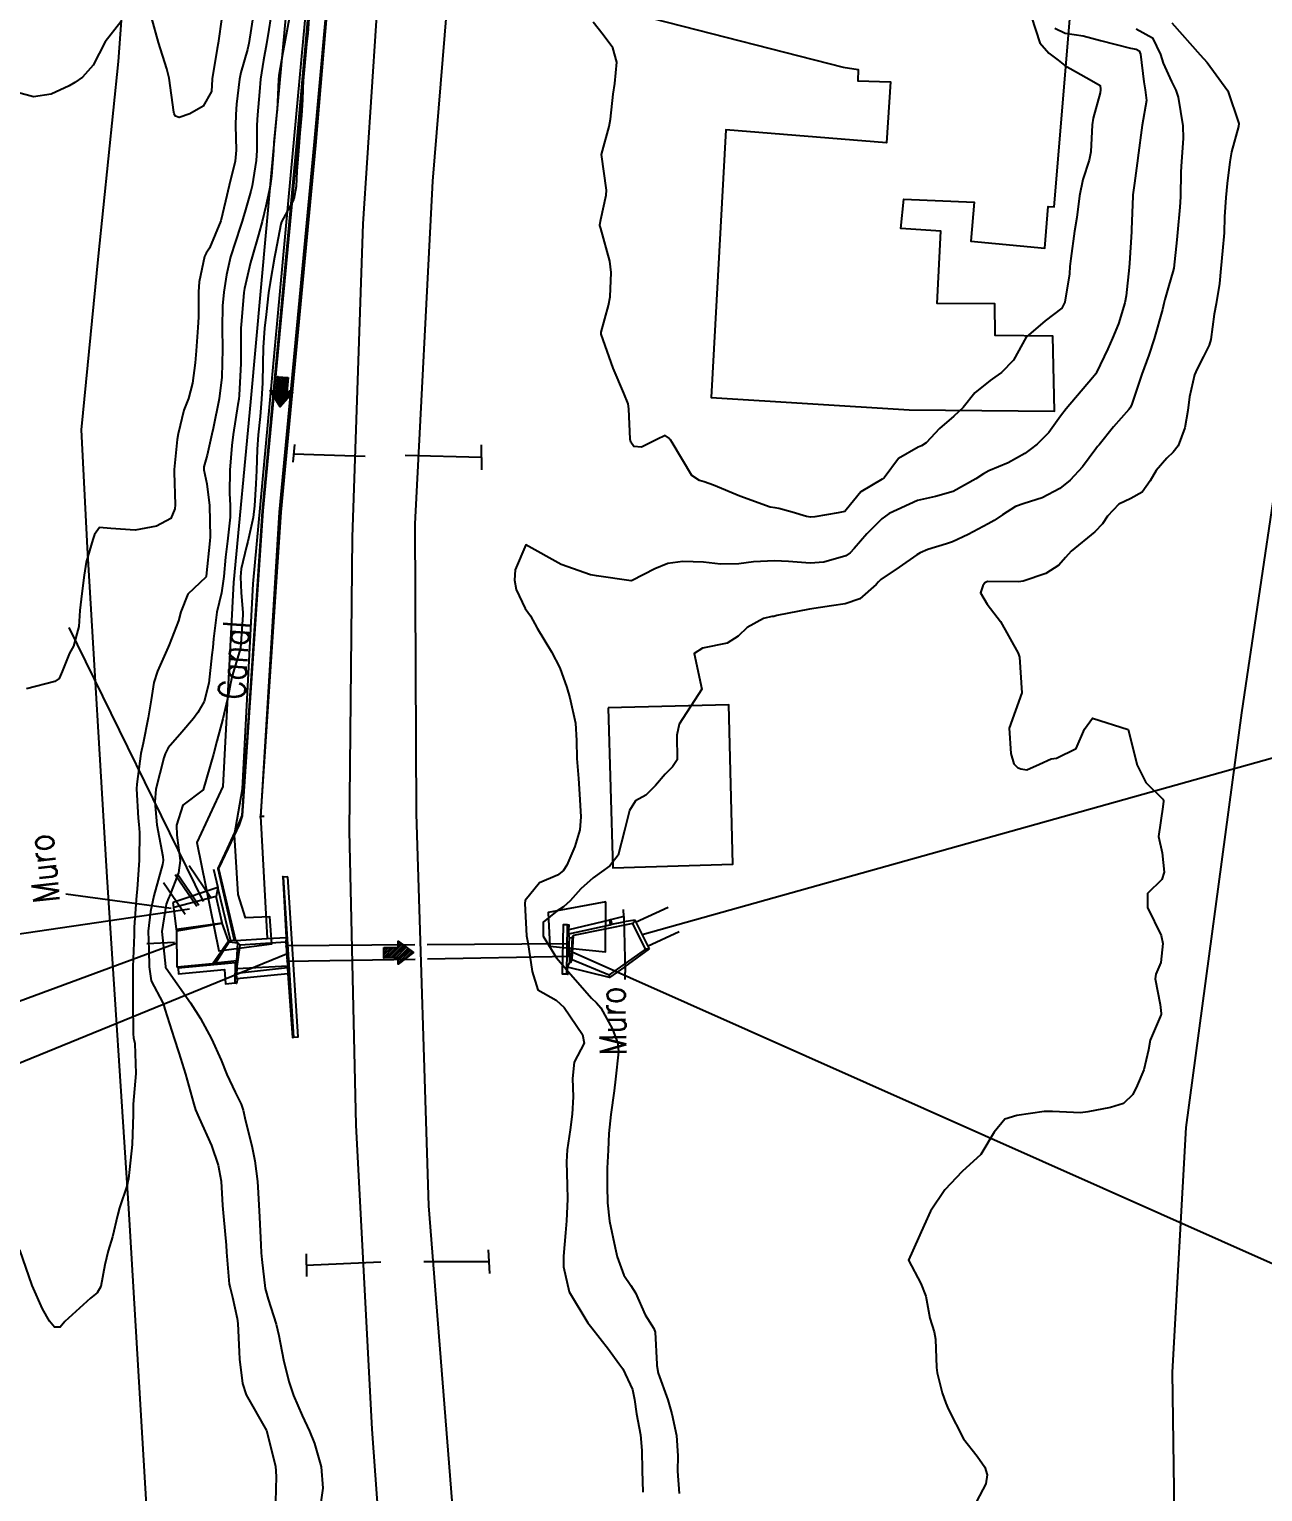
# Model space of a CAD drawing. Header units: metres. Extents: x 292545 to 299085, y 7450245 to 7463078.
# Drawn here: x 296967.2 to 297036.6, y 7452836.4 to 7452918.6 of the extents above; entities that cross this region are included whole.
import ezdxf

# ---------------------------------------------------------------- set-up
doc = ezdxf.new("R2010")
doc.units = ezdxf.units.M
doc.linetypes.add('CONTINUO', pattern=[0])
doc.linetypes.add('TRACEJADO', pattern=[8.7, 8, -0.7])
for name, color, linetype in [('BUEIRO', 151, 'Continuous'), ('CANAL', 151, 'Continuous'), ('Canaleta de Drenagem', 151, 'Continuous'), ('Curvas de Nivel 1m', 11, 'Continuous'), ('Curvas de Nivel 5m', 15, 'Continuous'), ('Edificações', 30, 'Continuous'), ('GALERIA', 45, 'Continuous'), ('Linha Férrea', 20, 'Continuous'), ('MURO', 30, 'Continuous'), ('Pórtico', 62, 'Continuous'), ('TEXTO', 45, 'Continuous'), ('Vias Primárias', 230, 'Continuous')]:
    doc.layers.add(name, color=color, linetype=linetype)
doc.styles.add('ROMANS', font='romans', dxfattribs={"height": 0.2})
doc.styles.add('SIMPLEX', font='simplex', dxfattribs={"height": 0.2})

msp = doc.modelspace()

# ---------------------------------------------------------------- hatches: boundary and pattern name
at = {"layer": 'TEXTO'}
for points in [[(296981.745, 7452899.019), (296981.67, 7452898.21), (296982.013, 7452898.179), (296981.297, 7452897.374), (296980.739, 7452898.296), (296981.082, 7452898.264), (296981.156, 7452899.073)], [(296987.118, 7452866.967), (296987.93, 7452866.97), (296987.929, 7452867.314), (296988.798, 7452866.677), (296987.933, 7452866.035), (296987.932, 7452866.379), (296987.12, 7452866.376)]]:
    msp.add_hatch(color=256, dxfattribs=at).paths.add_polyline_path(points)

# ---------------------------------------------------------------- linework, layer by layer
at = {"layer": 'BUEIRO', "linetype": 'TRACEJADO', "flags": 128}
for points in [[(296977.392, 7452869.755), (296976.167, 7452871.554)], [(296976.601, 7452869.271), (296975.388, 7452871.052)], [(296976.719, 7452869.323), (296975.506, 7452871.103)], [(296975.94, 7452868.82), (296974.727, 7452870.601)], [(297001.28, 7452868.388), (297003.123, 7452869.236)], [(297001.956, 7452867.048), (297003.75, 7452867.873)], [(296975.357, 7452867.256), (296973.792, 7452867.181)]]:
    msp.add_lwpolyline(points, dxfattribs=at)
at = {"layer": 'CANAL', "linetype": 'CONTINUO'}
for points in [[(296989.585, 7452996.732, 693.121), (296990.334, 7452993.078, 692.402), (296991.043, 7452985.569, 690.864), (296990.254, 7452979.294, 690.598), (296986.722, 7452954.619, 690.238), (296983.444, 7452926.068, 690.093), (296982.217, 7452912.226, 689.906), (296980.283, 7452891.504, 689.608), (296979.128, 7452874.382, 689.148), (296978.926, 7452873.892, 689.105), (296978.317, 7452872.536, 689.025), (296977.784, 7452871.408, 689.694), (296978.696, 7452867.382, 688.641)], [(296989.591, 7452996.73, 691.597), (296990.369, 7452993.015, 690.483), (296991.098, 7452985.51, 690.155), (296990.293, 7452979.31, 689.949), (296986.758, 7452954.643, 689.674), (296983.521, 7452926.089, 689.467), (296982.263, 7452912.189, 689.272), (296980.31, 7452891.528, 689.018), (296979.152, 7452874.381, 688.515), (296978.991, 7452873.858, 688.481), (296978.369, 7452872.559, 688.389), (296977.825, 7452871.415, 688.386), (296978.774, 7452867.362, 688.118)], [(296990.684, 7452997.16, 691.568), (296991.558, 7452993.406, 690.477), (296992.082, 7452985.41, 690.17), (296991.272, 7452979.374, 689.944), (296987.584, 7452954.458, 689.673), (296984.446, 7452926.016, 689.478), (296983.195, 7452912.101, 689.256), (296981.241, 7452891.457, 688.988), (296980.178, 7452874.282, 688.527), (296980.193, 7452874.353, 689.123)], [(296990.694, 7452997.167, 693.131), (296991.564, 7452993.407, 692.393), (296992.091, 7452985.398, 690.811), (296991.278, 7452979.352, 690.579), (296987.628, 7452954.414, 690.254), (296984.457, 7452926.024, 690.086), (296983.277, 7452912.07, 689.903), (296981.327, 7452891.455, 689.612), (296980.193, 7452874.353, 689.123), (296980.393, 7452874.362, 689.14)], [(296980.193, 7452874.353, 689.123), (296980.571, 7452867.468, 688.106)], [(296978.696, 7452867.382, 688.641), (296978.52, 7452867.327, 688.665), (296977.791, 7452870.344, 689.402)]]:
    msp.add_polyline3d(points, dxfattribs=at)
at = {"layer": 'Canaleta de Drenagem'}
for points in [[(296981.996, 7452923.497), (296980.792, 7452910.519), (296979.62, 7452897.658), (296978.667, 7452887.499), (296978.067, 7452876.013), (296976.608, 7452872.867), (296977.84, 7452866.786), (296980.825, 7452867.173), (296980.706, 7452868.691), (296979.344, 7452868.635), (296978.925, 7452869.954), (296978.726, 7452873.298), (296979.165, 7452875.892), (296979.767, 7452887.419), (296980.717, 7452897.556), (296981.89, 7452910.418), (296983.094, 7452923.402)], [(296999.619, 7452869.53), (296996.364, 7452868.938), (296996.471, 7452867.039), (296999.604, 7452866.72), (296999.619, 7452869.53)]]:
    msp.add_lwpolyline(points, dxfattribs=at)
at = {"layer": 'Curvas de Nivel 1m', "flags": 128}
for points, elevation in [([(296980.842, 7452919.796), (296980.651, 7452918.612), (296980.52, 7452917.799), (296980.36, 7452916.884), (296980.191, 7452915.802), (296980.122, 7452915.103), (296980.013, 7452913.804), (296979.984, 7452913.217), (296979.982, 7452911.804), (296979.942, 7452911.24), (296979.712, 7452909.807), (296979.648, 7452909.518), (296979.343, 7452908.453), (296979.194, 7452907.953), (296979.152, 7452907.813), (296979.063, 7452907.547), (296978.501, 7452905.822), (296978.272, 7452904.795), (296978.115, 7452903.828), (296978.048, 7452903.062), (296978.039, 7452901.828), (296978.044, 7452900.621), (296978.037, 7452899.828), (296978.004, 7452899.055), (296977.869, 7452897.83), (296977.524, 7452896.163), (296977.45, 7452895.836), (296977.181, 7452894.652), (296977.005, 7452894.011), (296977.001, 7452893.842), (296977.161, 7452893.043), (296977.322, 7452891.837), (296977.357, 7452890.068), (296977.342, 7452889.837), (296977.125, 7452887.862), (296977.122, 7452887.84), (296977.12, 7452887.822), (296977.102, 7452887.795), (296976.103, 7452886.834), (296975.695, 7452885.854), (296975.578, 7452885.345), (296975.054, 7452883.992), (296974.993, 7452883.861), (296974.387, 7452882.515), (296974.194, 7452881.872), (296974.044, 7452880.906), (296973.869, 7452879.877), (296973.576, 7452878.468), (296973.461, 7452877.883), (296973.223, 7452876.152), (296973.215, 7452875.886), (296973.299, 7452874.247), (296973.338, 7452873.884), (296973.381, 7452873.429), (296973.353, 7452871.883), (296973.246, 7452870.244), (296973.215, 7452869.885), (296973.087, 7452868.109), (296973.079, 7452867.887), (296973.069, 7452867.678), (296973.012, 7452865.887), (296972.996, 7452864.069), (296972.997, 7452863.887), (296973.014, 7452862.106), (296973.042, 7452861.886), (296973.114, 7452861.56), (296973.165, 7452859.884), (296973.022, 7452858.162), (296973.014, 7452857.886), (296973.027, 7452857.598), (296972.972, 7452855.886), (296972.752, 7452853.948), (296972.746, 7452853.889), (296972.69, 7452853.605), (296972.251, 7452852.32), (296972.148, 7452851.895), (296971.868, 7452850.685), (296971.609, 7452849.9), (296971.419, 7452849.118), (296971.205, 7452847.904), (296970.989, 7452847.537), (296970.616, 7452847.235), (296969.168, 7452845.932), (296968.915, 7452845.618), (296968.598, 7452845.605), (296968.315, 7452845.943), (296967.921, 7452846.636), (296967.332, 7452847.953), (296966.643, 7452849.96)], 692), ([(296979.785, 7452919.5), (296979.522, 7452917.809), (296979.512, 7452917.749), (296979.45, 7452917.48), (296979.071, 7452916.179), (296978.997, 7452915.814), (296978.834, 7452914.394), (296978.796, 7452913.819), (296978.785, 7452913.207), (296978.816, 7452911.819), (296978.752, 7452911.195), (296978.422, 7452909.824), (296978.222, 7452908.955), (296977.954, 7452907.831), (296977.317, 7452906.297), (296977.133, 7452906.023), (296977.042, 7452905.843), (296976.739, 7452904.405), (296976.701, 7452903.846), (296976.693, 7452902.424), (296976.66, 7452901.846), (296976.568, 7452900.529), (296976.508, 7452899.847), (296976.369, 7452898.705), (296976.131, 7452897.851), (296975.874, 7452897.186), (296975.557, 7452895.856), (296975.507, 7452895.539), (296975.336, 7452893.858), (296975.333, 7452893.696), (296975.385, 7452891.858), (296975.366, 7452891.632), (296975.135, 7452891.088), (296974.342, 7452890.657), (296973.128, 7452890.434), (296971.764, 7452890.535), (296971.13, 7452890.591), (296970.846, 7452890.193), (296970.749, 7452889.914), (296970.38, 7452888.647), (296970.256, 7452887.918), (296970.135, 7452886.872), (296970.014, 7452885.921), (296969.964, 7452885.021), (296969.662, 7452883.924), (296969.448, 7452883.525), (296969.031, 7452882.482), (296968.854, 7452882.104), (296968.62, 7452881.936), (296967.018, 7452881.514)], 693), ([(296981.836, 7452919.426), (296981.539, 7452917.789), (296981.448, 7452917.306), (296981.216, 7452916.011), (296981.195, 7452915.792), (296981.12, 7452914.081), (296981.095, 7452913.793), (296980.94, 7452912.241), (296980.91, 7452911.795), (296980.802, 7452910.362), (296980.724, 7452909.796), (296980.48, 7452908.664), (296980.282, 7452907.801), (296980.083, 7452907.045), (296979.709, 7452905.806), (296979.625, 7452905.492), (296979.295, 7452904.043), (296979.258, 7452903.811), (296979.09, 7452901.988), (296979.084, 7452901.813), (296979.086, 7452901.637), (296979.079, 7452899.812), (296978.988, 7452898.042), (296978.961, 7452897.814), (296978.911, 7452897.516), (296978.645, 7452895.818), (296978.565, 7452895.198), (296978.468, 7452893.821), (296978.448, 7452892.526), (296978.488, 7452891.82), (296978.483, 7452891.167), (296978.322, 7452889.822), (296978.213, 7452888.922), (296978.125, 7452887.825), (296978, 7452886.916), (296977.727, 7452885.83), (296977.551, 7452884.325), (296977.507, 7452883.833), (296977.457, 7452883.423), (296977.282, 7452881.836), (296977.012, 7452880.794), (296976.667, 7452880.183), (296976.413, 7452879.846), (296975.763, 7452879.085), (296974.986, 7452878.201), (296974.82, 7452877.862), (296974.756, 7452877.639), (296974.302, 7452875.87), (296974.236, 7452875.161), (296974.351, 7452873.869), (296974.688, 7452872.081), (296974.712, 7452871.863), (296974.668, 7452871.631), (296974.179, 7452869.871), (296973.994, 7452868.993), (296973.87, 7452867.875), (296973.895, 7452866.826), (296973.927, 7452865.874), (296974.038, 7452865.085), (296974.696, 7452863.862), (296974.737, 7452863.785), (296974.809, 7452863.505), (296975.337, 7452861.855), (296975.597, 7452861.036), (296975.966, 7452859.848), (296976.439, 7452858.15), (296976.533, 7452857.842), (296976.736, 7452857.367), (296977.423, 7452855.833), (296977.809, 7452854.721), (296977.972, 7452853.827), (296978.054, 7452852.451), (296978.097, 7452851.826), (296978.254, 7452850.219), (296978.281, 7452849.824), (296978.421, 7452848.026), (296978.471, 7452847.822), (296978.618, 7452847.295), (296978.88, 7452846.09), (296978.914, 7452845.815), (296978.985, 7452844.222), (296979.011, 7452843.813), (296979.183, 7452842.434), (296979.388, 7452841.807), (296980.523, 7452839.79), (296981.036, 7452837.785), (296981.064, 7452837.217), (296981.034, 7452835.784)], 691), ([(296978.01, 7452919.289), (296977.796, 7452917.827), (296977.748, 7452917.529), (296977.465, 7452915.83), (296977.461, 7452915.801), (296977.422, 7452915.11), (296976.961, 7452914.293), (296976.207, 7452913.852), (296975.602, 7452913.657), (296975.402, 7452913.72), (296975.324, 7452913.861), (296975.304, 7452913.962), (296975.042, 7452915.864), (296974.907, 7452916.397), (296974.455, 7452917.87), (296974.05, 7452919.298)], 694), ([(296972.331, 7452919.036), (296971.453, 7452917.91), (296970.765, 7452916.592), (296970.17, 7452915.923), (296969.738, 7452915.618), (296969.428, 7452915.431), (296968.4, 7452914.963), (296967.421, 7452914.807), (296966.522, 7452915.062)], 694), ([(297024.875, 7452918.677), (297025.464, 7452918.392), (297026.469, 7452918.244), (297027.46, 7452917.989), (297029.132, 7452917.547), (297029.456, 7452917.492), (297029.633, 7452917.396), (297029.705, 7452917.216), (297029.886, 7452915.662), (297029.974, 7452915.212), (297030.031, 7452914.604), (297029.797, 7452913.214), (297029.548, 7452911.381), (297029.538, 7452911.218), (297029.523, 7452911.075), (297029.364, 7452909.968), (297029.268, 7452909.307), (297029.262, 7452909.221), (297029.205, 7452907.351), (297029.201, 7452907.221), (297029.086, 7452905.452), (297029.063, 7452905.222), (297028.893, 7452903.62), (297028.823, 7452903.225), (297028.461, 7452902.038), (297028.131, 7452901.231), (297027.857, 7452900.631), (297027.234, 7452899.302), (297027.193, 7452899.241), (297027.004, 7452899.017), (297025.519, 7452897.265), (297025.209, 7452896.848), (297024.537, 7452895.939), (297023.891, 7452895.283), (297023.5, 7452894.975), (297023.185, 7452894.758), (297022.255, 7452894.22), (297021.17, 7452893.77), (297020.868, 7452893.614), (297020.441, 7452893.321), (297019.156, 7452892.617), (297018.16, 7452892.342), (297017.15, 7452892.103), (297015.557, 7452891.384), (297015.14, 7452891.076), (297014.298, 7452890.232), (297013.583, 7452889.405), (297013.37, 7452889.157), (297013.117, 7452888.993), (297011.892, 7452888.642), (297011.11, 7452888.576), (297009.888, 7452888.671), (297009.112, 7452888.707), (297007.919, 7452888.663), (297007.109, 7452888.551), (297006.064, 7452888.535), (297005.11, 7452888.649), (297003.942, 7452888.686), (297003.108, 7452888.558), (297002.374, 7452888.267), (297001.094, 7452887.61), (297001.045, 7452887.599), (296999.097, 7452887.863), (296998.747, 7452887.934), (296997.107, 7452888.517), (296995.123, 7452889.62), (296994.522, 7452888.208), (296994.473, 7452887.629), (296994.57, 7452887.11), (296995.077, 7452886.032), (296995.371, 7452885.617), (296995.747, 7452884.933), (296996.565, 7452883.605), (296997.039, 7452882.694), (296997.416, 7452881.596), (296997.594, 7452881.018), (296997.918, 7452879.591), (296997.968, 7452878.61), (296997.991, 7452877.59), (296998.073, 7452876.478), (296998.134, 7452875.588), (296998.212, 7452874.315), (296998.149, 7452873.588), (296997.866, 7452872.643), (296997.432, 7452871.595), (296997.221, 7452871.276), (296996.897, 7452871.037), (296995.891, 7452870.612), (296995.087, 7452869.618), (296995.058, 7452869.441), (296995.16, 7452867.617), (296995.234, 7452867.24), (296995.464, 7452865.621), (296995.798, 7452864.591), (296996.817, 7452864.008), (296997.28, 7452863.595), (296998.303, 7452862.072), (296998.407, 7452861.584), (296997.842, 7452860.52), (296997.744, 7452859.59), (296997.778, 7452858.565), (296997.715, 7452857.59), (296997.606, 7452856.715), (296997.436, 7452855.593), (296997.396, 7452854.903), (296997.451, 7452853.592), (296997.464, 7452852.813), (296997.401, 7452851.593), (296997.345, 7452850.911), (296997.242, 7452849.594), (296997.237, 7452848.994), (296997.554, 7452847.591), (296998.597, 7452845.857), (296998.823, 7452845.578), (296999.769, 7452844.38), (297000.355, 7452843.562), (297000.57, 7452843.263), (297001.113, 7452842.106), (297001.227, 7452841.55), (297001.351, 7452840.737), (297001.564, 7452839.544), (297001.638, 7452838.667), (297001.666, 7452837.543), (297001.692, 7452836.335)], 689), ([(297029.467, 7452918.634), (297030.381, 7452918.125), (297030.832, 7452917.199), (297030.969, 7452916.718), (297031.438, 7452915.672), (297031.687, 7452915.187), (297031.814, 7452914.799), (297032.077, 7452913.183), (297032.099, 7452912.48), (297032.002, 7452911.184), (297031.97, 7452910.588), (297031.951, 7452909.184), (297031.924, 7452908.607), (297031.785, 7452907.185), (297031.742, 7452906.773), (297031.57, 7452905.187), (297031.529, 7452904.968), (297031.298, 7452904.212), (297031.07, 7452903.41), (297031.017, 7452903.194), (297030.938, 7452902.854), (297030.474, 7452901.202), (297030.17, 7452900.285), (297029.784, 7452899.212), (297029.216, 7452897.529), (297029.118, 7452897.317), (297029.041, 7452897.222), (297028.183, 7452896.251), (297027.378, 7452895.238), (297027.292, 7452895.138), (297027.19, 7452895.013), (297026.431, 7452893.994), (297025.738, 7452893.261), (297025.158, 7452892.791), (297024.176, 7452892.256), (297023.149, 7452891.946), (297022.667, 7452891.775), (297021.931, 7452891.302), (297021.47, 7452890.976), (297021.138, 7452890.797), (297020.004, 7452890.2), (297019.127, 7452889.785), (297018.792, 7452889.677), (297017.734, 7452889.354), (297017.312, 7452889.166), (297017.118, 7452889.044), (297016.124, 7452888.358), (297015.097, 7452887.673), (297014.955, 7452887.532), (297014.837, 7452887.393), (297013.906, 7452886.58), (297013.082, 7452886.303), (297012.307, 7452886.191), (297011.079, 7452885.993), (297009.249, 7452885.632), (297009.074, 7452885.593), (297008.959, 7452885.576), (297008.494, 7452885.466), (297007.572, 7452884.971), (297007.063, 7452884.469), (297006.453, 7452884.092), (297005.056, 7452883.798), (297004.58, 7452883.507), (297005.023, 7452881.5), (297003.741, 7452879.523), (297003.61, 7452878.908), (297003.625, 7452877.523), (297003.369, 7452877.126), (297002.965, 7452876.707), (297002.413, 7452876.081), (297001.861, 7452875.541), (297001.288, 7452875.208), (297000.944, 7452874.675), (297000.665, 7452873.554), (297000.312, 7452872.159), (296999.852, 7452871.566), (296998.896, 7452870.889), (296998.206, 7452870.271), (296997.606, 7452869.593), (296997.228, 7452869.248), (296996.877, 7452869.034), (296996.089, 7452868.39), (296996.096, 7452867.608), (296996.845, 7452866.375), (296997.511, 7452865.593), (296998.818, 7452864.121), (296999.09, 7452863.85), (296999.338, 7452863.572), (296999.988, 7452862.369), (297000.291, 7452861.557), (297000.326, 7452861.104), (297000.165, 7452859.559), (297000.091, 7452858.895), (296999.893, 7452857.563), (296999.792, 7452856.499), (296999.74, 7452855.565), (296999.696, 7452854.559), (296999.695, 7452853.565), (296999.721, 7452852.602), (296999.832, 7452851.568), (297000.138, 7452850.077), (297000.259, 7452849.564), (297000.633, 7452848.532), (297001.032, 7452847.959), (297001.292, 7452847.55), (297001.838, 7452846.308), (297002.321, 7452845.534), (297002.387, 7452845.329), (297002.488, 7452843.531), (297002.495, 7452843.454), (297002.568, 7452843.023), (297003.109, 7452841.524), (297003.337, 7452840.726), (297003.589, 7452839.519), (297003.662, 7452838.368), (297003.654, 7452837.518), (297003.744, 7452836.257)], 688), ([(297031.471, 7452918.978), (297033.063, 7452917.174), (297033.447, 7452916.749), (297034.614, 7452915.158), (297035.239, 7452913.317), (297035.226, 7452913.152), (297034.83, 7452911.714), (297034.724, 7452911.157), (297034.573, 7452909.949), (297034.497, 7452909.159), (297034.437, 7452908.064), (297034.401, 7452907.159), (297034.324, 7452906.159), (297034.225, 7452905.161), (297034.148, 7452904.314), (297033.965, 7452903.163), (297033.857, 7452902.584), (297033.655, 7452901.166), (297033.572, 7452900.853), (297033.248, 7452900.204), (297032.889, 7452899.522), (297032.743, 7452899.175), (297032.466, 7452897.932), (297032.36, 7452897.179), (297032.189, 7452896.194), (297031.824, 7452895.184), (297031.544, 7452894.83), (297031.182, 7452894.491), (297030.576, 7452893.802), (297030.246, 7452893.209), (297029.8, 7452892.57), (297029.153, 7452892.227), (297028.481, 7452891.896), (297027.84, 7452891.233), (297027.57, 7452890.804), (297027.134, 7452890.344), (297025.804, 7452889.26), (297025.478, 7452888.904), (297025.111, 7452888.471), (297024.383, 7452887.998), (297023.097, 7452887.567), (297022.847, 7452887.542), (297021.097, 7452887.558), (297020.935, 7452887.472), (297020.823, 7452887.314), (297020.695, 7452886.922), (297021.083, 7452886.269), (297021.832, 7452885.302), (297022.823, 7452883.515), (297022.889, 7452883.292), (297023.023, 7452881.29), (297022.317, 7452879.3), (297022.404, 7452877.876), (297022.581, 7452877.296), (297022.777, 7452877.099), (297022.97, 7452877.019), (297023.299, 7452876.958), (297024.019, 7452877.28), (297024.677, 7452877.573), (297024.978, 7452877.615), (297026.075, 7452878.165), (297026.559, 7452879.247), (297027.009, 7452879.873), (297029.003, 7452879.22), (297029.519, 7452877.215), (297030.004, 7452876.25), (297030.954, 7452875.312), (297030.994, 7452875.24), (297031.002, 7452875.199), (297030.95, 7452874.88), (297030.709, 7452873.202), (297030.919, 7452872.296), (297031.028, 7452871.198), (297030.899, 7452870.799), (297030.096, 7452870.003), (297030.1, 7452869.208), (297030.86, 7452867.645), (297030.961, 7452867.198), (297030.842, 7452866.129), (297030.57, 7452865.468), (297030.536, 7452865.203), (297030.818, 7452863.752), (297030.863, 7452863.249), (297030.864, 7452863.199), (297030.855, 7452863.156), (297030.811, 7452863.059), (297030.248, 7452861.748), (297030.16, 7452861.206), (297029.894, 7452860.086), (297029.523, 7452859.212), (297029.276, 7452858.694), (297028.747, 7452858.188), (297028.011, 7452857.964), (297026.74, 7452857.717), (297026.323, 7452857.67), (297024.748, 7452857.738), (297024.275, 7452857.748), (297022.745, 7452857.517), (297022.062, 7452857.3), (297021.461, 7452856.58), (297020.713, 7452855.32), (297019.665, 7452854.369), (297018.693, 7452853.34), (297017.88, 7452852.143), (297017.532, 7452851.351), (297016.643, 7452849.37), (297017.338, 7452848.067), (297017.622, 7452847.355), (297017.841, 7452846.115), (297018.097, 7452845.347), (297018.177, 7452844.934), (297018.217, 7452843.345), (297018.262, 7452843.037), (297018.551, 7452841.912), (297018.748, 7452841.338), (297018.892, 7452840.983), (297019.738, 7452839.328), (297020.513, 7452838.345), (297020.935, 7452837.742), (297021.066, 7452837.312), (297021.002, 7452836.805), (297020.48, 7452835.798)], 687)]:
    msp.add_lwpolyline(points, dxfattribs=dict(at, elevation=elevation))
at = {"layer": 'Curvas de Nivel 5m', "elevation": 690, "flags": 128}
for points in [[(296982.939, 7452919.768), (296982.855, 7452918.376), (296982.772, 7452917.77), (296982.65, 7452916.977), (296982.582, 7452915.773), (296982.551, 7452914.638), (296982.486, 7452913.774), (296982.392, 7452912.774), (296982.317, 7452911.776), (296982.228, 7452910.634), (296982.189, 7452909.778), (296982.067, 7452909.064), (296981.377, 7452907.789), (296981.331, 7452907.646), (296981.025, 7452906.083), (296980.971, 7452905.793), (296980.729, 7452904.365), (296980.643, 7452903.797), (296980.501, 7452902.571), (296980.421, 7452901.798), (296980.338, 7452900.713), (296980.316, 7452899.799), (296980.29, 7452898.736), (296980.235, 7452897.8), (296980.166, 7452896.838), (296980.055, 7452895.801), (296980, 7452894.986), (296979.962, 7452893.802), (296979.923, 7452893.04), (296979.853, 7452891.803), (296979.782, 7452891.158), (296979.482, 7452889.806), (296979.407, 7452889.519), (296979.107, 7452888.261), (296979.069, 7452887.811), (296979.09, 7452886.922), (296979.189, 7452885.809), (296979.194, 7452885.687), (296979.053, 7452883.81), (296978.599, 7452882.247), (296978.508, 7452881.818), (296978.389, 7452881.191), (296978.064, 7452879.824), (296977.73, 7452878.569), (296977.536, 7452877.832), (296976.953, 7452875.84), (296975.825, 7452874.971), (296975.457, 7452873.855), (296975.488, 7452873.29), (296975.668, 7452871.852), (296975.576, 7452871.173), (296975.06, 7452869.858), (296975.006, 7452869.734), (296974.878, 7452869.411), (296974.626, 7452867.864), (296974.833, 7452865.895), (296974.85, 7452865.86), (296974.883, 7452865.809), (296976.251, 7452863.846), (296976.804, 7452862.97), (296977.437, 7452861.834), (296977.98, 7452860.623), (296978.29, 7452859.825), (296978.753, 7452858.822), (296979.09, 7452858.158), (296979.204, 7452857.813), (296979.335, 7452857.209), (296979.69, 7452855.805), (296979.875, 7452854.973), (296980.015, 7452853.8), (296980.054, 7452853.167), (296980.124, 7452851.798), (296980.209, 7452850.237), (296980.226, 7452849.796), (296980.254, 7452849.411), (296980.456, 7452847.793), (296980.481, 7452847.652), (296980.614, 7452847.184), (296981.074, 7452845.785), (296981.225, 7452845.146), (296981.485, 7452843.781), (296981.778, 7452842.561), (296982.035, 7452841.775), (296982.536, 7452840.633), (296982.946, 7452839.766), (296983.219, 7452839.06), (296983.609, 7452837.759), (296983.699, 7452836.549), (296983.586, 7452835.759)], [(297023.57, 7452919.289), (297024.034, 7452917.857), (297024.536, 7452917.274), (297025.064, 7452916.881), (297025.446, 7452916.583), (297026.945, 7452915.738), (297027.435, 7452915.453), (297027.458, 7452915.24), (297027.458, 7452915.215), (297027.43, 7452915.049), (297027.037, 7452913.615), (297026.982, 7452913.244), (297026.916, 7452911.716), (297026.823, 7452911.246), (297026.455, 7452910.16), (297026.274, 7452909.251), (297026.114, 7452908.031), (297025.997, 7452907.26), (297025.776, 7452905.721), (297025.732, 7452905.264), (297025.703, 7452904.868), (297025.441, 7452903.268), (297025.28, 7452902.934), (297024.344, 7452902.207), (297023.263, 7452901.29), (297022.548, 7452899.999), (297021.882, 7452899.304), (297021.508, 7452899.039), (297021.236, 7452898.857), (297020.383, 7452898.165), (297019.716, 7452897.332), (297019.208, 7452896.847), (297018.396, 7452896.153), (297017.651, 7452895.355), (297017.372, 7452895.176), (297017.189, 7452895.11), (297016.083, 7452894.467), (297015.282, 7452893.388), (297015.162, 7452893.304), (297013.959, 7452892.598), (297013.145, 7452891.58), (297013.063, 7452891.492), (297012.689, 7452891.415), (297011.373, 7452891.195), (297011.14, 7452891.175), (297010.911, 7452891.204), (297010.103, 7452891.446), (297009.353, 7452891.665), (297009.145, 7452891.691), (297008.868, 7452891.741), (297007.152, 7452892.347), (297005.68, 7452892.972), (297005.159, 7452893.151), (297004.886, 7452893.23), (297004.451, 7452893.511), (297003.355, 7452895.363), (297003.251, 7452895.529), (297003.227, 7452895.563), (297003.194, 7452895.601), (297002.964, 7452895.763), (297002.479, 7452895.537), (297001.618, 7452895.114), (297001.189, 7452895.155), (297001.026, 7452895.387), (297000.988, 7452895.553), (297000.917, 7452897.261), (297000.871, 7452897.553), (297000.638, 7452898.14), (297000.028, 7452899.562), (296999.359, 7452901.472), (296999.359, 7452901.569), (296999.768, 7452903.076), (296999.859, 7452903.564), (296999.925, 7452904.942), (296999.85, 7452905.565), (296999.331, 7452907.405), (296999.29, 7452907.528), (296999.277, 7452907.571), (296999.28, 7452907.624), (296999.338, 7452907.907), (296999.644, 7452909.282), (296999.657, 7452909.567), (296999.383, 7452911.57), (296999.814, 7452913.15), (296999.888, 7452913.565), (297000.029, 7452914.959), (297000.118, 7452915.563), (297000.245, 7452916.762), (297000.01, 7452917.564), (296999.46, 7452918.312), (296998.901, 7452919.012)]]:
    msp.add_lwpolyline(points, dxfattribs=at)
at = {"layer": 'Edificações'}
msp.add_lwpolyline([(297002.266, 7452919.223), (297012.976, 7452916.492), (297013.821, 7452916.349), (297013.798, 7452915.713), (297015.642, 7452915.66), (297015.402, 7452912.226), (297006.369, 7452912.95), (297005.544, 7452897.905), (297016.694, 7452897.216), (297024.859, 7452897.125), (297024.774, 7452901.354), (297021.522, 7452901.384), (297021.511, 7452903.172), (297018.254, 7452903.183), (297018.466, 7452907.25), (297016.217, 7452907.41), (297016.395, 7452909.068), (297020.337, 7452908.883), (297020.159, 7452906.698), (297024.311, 7452906.312), (297024.514, 7452908.651), (297024.838, 7452908.637), (297025.763, 7452919.639)], dxfattribs=at)
msp.add_lwpolyline([(296999.746, 7452880.443), (297000.006, 7452871.445), (297006.756, 7452871.661), (297006.54, 7452880.615)], close=True, dxfattribs=at)
at = {"layer": 'GALERIA', "linetype": 'TRACEJADO', "flags": 128}
for points in [[(297000.694, 7452865.881), (297002.078, 7452866.892), (297001.274, 7452868.503), (297000.633, 7452868.418)], [(296997.563, 7452867.173), (296981.631, 7452867.052)], [(296997.585, 7452866.451), (296981.692, 7452866.174)]]:
    msp.add_lwpolyline(points, dxfattribs=at)
at = {"layer": 'GALERIA', "linetype": 'CONTINUO'}
for points in [[(296977.544, 7452871.368, 689.402), (296977.791, 7452870.344, 689.402), (296975.282, 7452869.499, 690.136)], [(296981.467, 7452870.923, 688.981), (296981.443, 7452870.965, 688.755), (296981.633, 7452867.53, 688.1), (296981.609, 7452867.27, 686.483), (296981.631, 7452867.052, 686.434), (296981.692, 7452866.174, 686.429), (296981.725, 7452865.917, 686.45), (296981.713, 7452865.844, 688.055), (296981.719, 7452865.475, 688.052), (296981.98, 7452861.91, 688.685), (296982.046, 7452861.931, 688.852)], [(296977.791, 7452870.344, 689.402), (296977.683, 7452869.831, 688.092), (296975.314, 7452869.214, 688.229), (296975.282, 7452869.499, 690.136)], [(296975.503, 7452865.854, 688.065), (296975.487, 7452867.906, 687.843), (296975.468, 7452867.994, 688.104), (296975.314, 7452869.214, 688.229)], [(296978.52, 7452867.327, 688.665), (296978.387, 7452867.339, 687.735), (296978.038, 7452868.335, 687.837), (296978.026, 7452868.361, 688.077), (296977.683, 7452869.831, 688.092)], [(296975.468, 7452867.994, 688.104), (296978.026, 7452868.361, 688.077)], [(296975.487, 7452867.906, 687.843), (296978.038, 7452868.335, 687.837)], [(296997.419, 7452865.483, 687.938), (296997.478, 7452865.456, 687.369), (296997.469, 7452865.859, 687.572), (296997.597, 7452866.134, 685.994), (296997.585, 7452866.451, 685.981), (296997.563, 7452867.173, 686.02), (296997.571, 7452867.503, 686.014), (296997.543, 7452867.728, 687.555), (296997.536, 7452867.965, 687.543), (296997.554, 7452868.223, 687.391), (296997.468, 7452868.241, 687.96)], [(296999.827, 7452868.502, 686.962), (296997.536, 7452867.965, 687.543)], [(296997.543, 7452867.728, 687.555), (296999.865, 7452868.249, 686.956)], [(297001.141, 7452868.308, 685.809), (296997.802, 7452867.646, 685.823)], [(296999.884, 7452868.528, 687.312), (296999.827, 7452868.502, 686.962), (296999.865, 7452868.249, 686.956), (296999.951, 7452868.279, 687.308)], [(297000.625, 7452868.715, 687.354), (296999.884, 7452868.528, 687.312), (296999.951, 7452868.279, 687.308), (297000.633, 7452868.418, 687.311)], [(297002.078, 7452866.892, 687.169), (297001.857, 7452866.873, 685.769), (297001.141, 7452868.308, 685.809), (297001.274, 7452868.503, 687.209)], [(296978.696, 7452867.382, 688.641), (296978.774, 7452867.362, 688.118), (296980.571, 7452867.468, 688.106), (296981.633, 7452867.53, 688.1)], [(296997.571, 7452867.503, 686.014), (296997.728, 7452867.534, 686.006), (296997.649, 7452866.123, 685.993), (296997.597, 7452866.134, 685.994)], [(296997.649, 7452866.123, 685.993), (296997.726, 7452866.292, 685.837), (296997.802, 7452867.646, 685.823), (296997.728, 7452867.534, 686.006)], [(296977.481, 7452866.045, 687.746), (296978.387, 7452867.339, 687.735)], [(296977.649, 7452866.081, 687.322), (296978.427, 7452867.292, 687.324)], [(296978.387, 7452867.339, 687.735), (296978.427, 7452867.292, 687.324), (296978.905, 7452867.235, 687.311), (296978.774, 7452867.362, 688.118)], [(296978.848, 7452866.221, 687.177), (296978.905, 7452867.235, 687.311)], [(296978.863, 7452865.758, 686.585), (296979.036, 7452867.097, 686.6)], [(296981.609, 7452867.27, 686.483), (296979.036, 7452867.097, 686.6), (296978.905, 7452867.235, 687.311)], [(296981.692, 7452866.174, 686.429), (296981.702, 7452866.241, 687.431), (296981.699, 7452866.385, 687.793), (296981.695, 7452866.498, 687.897), (296981.669, 7452866.859, 687.871), (296981.658, 7452866.968, 687.581), (296981.631, 7452867.052, 686.434)], [(296997.585, 7452866.451, 685.981), (296997.483, 7452866.434, 687.17), (296997.496, 7452866.633, 687.486), (296997.482, 7452866.826, 687.526), (296997.497, 7452867.08, 687.448), (296997.493, 7452867.192, 687.069), (296997.563, 7452867.173, 686.02)], [(297001.857, 7452866.873, 685.769), (296999.803, 7452865.428, 685.659)], [(296978.777, 7452866.096, 688.18), (296978.848, 7452866.221, 687.177), (296977.649, 7452866.081, 687.322), (296977.481, 7452866.045, 687.746), (296975.503, 7452865.854, 688.065), (296975.545, 7452865.796, 688.432)], [(296978.888, 7452865.202, 687.861), (296978.845, 7452864.935, 687.778), (296978.765, 7452864.981, 688.22), (296978.777, 7452866.096, 688.18), (296975.545, 7452865.796, 688.432), (296975.573, 7452865.488, 688.432), (296978.154, 7452865.728, 688.191), (296978.221, 7452864.926, 688.232), (296978.765, 7452864.981, 688.22)], [(296981.725, 7452865.917, 686.45), (296978.863, 7452865.758, 686.585), (296978.828, 7452865.52, 688.015)], [(296981.719, 7452865.475, 688.052), (296978.846, 7452865.198, 688.007), (296978.828, 7452865.52, 688.015), (296981.713, 7452865.844, 688.055)], [(297000.694, 7452865.881, 687.177), (296999.833, 7452865.284, 687.215), (296997.469, 7452865.859, 687.572)], [(296997.726, 7452866.292, 685.837), (296999.803, 7452865.428, 685.659), (296999.833, 7452865.284, 687.215)]]:
    msp.add_polyline3d(points, dxfattribs=at)
for points in [[(296981.73, 7452870.94, 688.981), (296981.467, 7452870.923, 688.981), (296982.046, 7452861.931, 688.852), (296982.309, 7452861.948, 688.839)], [(296997.468, 7452868.241, 687.96), (296997.216, 7452868.245, 687.967), (296997.168, 7452865.488, 687.938), (296997.419, 7452865.483, 687.938)]]:
    msp.add_polyline3d(points, close=True, dxfattribs=at)
at = {"layer": 'Linha Férrea', "linetype": 'Continuous'}
for points in [[(296992.811, 7452812.601), (296989.657, 7452852.434), (296988.973, 7452874.481), (296988.882, 7452890.791), (296989.886, 7452910.063), (296991.481, 7452929.474), (296991.945, 7452933.974), (296994.479, 7452950.844), (296997.861, 7452968.574), (297001.141, 7452985.117), (297006.549, 7453014.027), (297011.34, 7453040.673), (297016.074, 7453064.871), (297021.255, 7453093.28), (297027.396, 7453126.655), (297043.491, 7453209.755)], [(297025.969, 7453139.523), (297022.09, 7453119.089), (297018.685, 7453099.95), (297014.72, 7453080.081), (297011.446, 7453062.536), (297007.608, 7453042.622), (297003.946, 7453023.577), (296997.507, 7452987.609), (296995.402, 7452975.513), (296993.426, 7452965.707), (296991.367, 7452954.388), (296988.778, 7452939.537), (296987.943, 7452933.218), (296987.169, 7452926.259), (296985.939, 7452907.663), (296985.345, 7452890.044), (296985.175, 7452873.529), (296985.557, 7452856.972), (296986.447, 7452839.863), (296987.85, 7452820.462)]]:
    msp.add_lwpolyline(points, dxfattribs=at)
at = {"layer": 'MURO', "linetype": 'CONTINUO'}
for points in [[(297000.625, 7452868.715, 0), (297000.616, 7452869.1, 0)], [(297000.625, 7452868.715, 687.354), (297000.702, 7452865.552, 687.228)], [(297000.712, 7452865.167, 0), (297000.702, 7452865.552, 0)]]:
    msp.add_polyline3d(points, dxfattribs=at)
at = {"layer": 'Pórtico'}
for points in [[(296982.095, 7452895.253), (296982.009, 7452894.266)], [(296982.05, 7452894.738), (296986.078, 7452894.595)], [(296992.615, 7452894.524), (296988.331, 7452894.638)], [(296992.601, 7452895.239), (296992.629, 7452893.836)], [(296982.75, 7452849.73), (296982.773, 7452848.451)], [(296992.996, 7452849.954), (296993.063, 7452848.631)], [(296982.761, 7452849.102), (296986.951, 7452849.281)], [(296993.03, 7452849.282), (296989.379, 7452849.281)]]:
    msp.add_lwpolyline(points, dxfattribs=at)
at = {"layer": 'TEXTO', "linetype": 'CONTINUO'}
msp.add_line((296969.242, 7452869.991), (296975.161, 7452869.18), dxfattribs=at)
at = {"layer": 'TEXTO', "linetype": 'CONTINUO', "flags": 128}
for points in [[(296981.12, 7452898.681), (296981.767, 7452897.903)], [(296981.133, 7452898.822), (296981.835, 7452897.979)], [(296981.146, 7452898.963), (296981.68, 7452898.32)], [(296981.187, 7452899.07), (296981.693, 7452898.461)], [(296981.328, 7452899.057), (296981.706, 7452898.602)], [(296981.469, 7452899.044), (296981.719, 7452898.743)], [(296981.609, 7452899.031), (296981.732, 7452898.884)], [(296980.794, 7452898.291), (296981.431, 7452897.525)], [(296980.935, 7452898.278), (296981.498, 7452897.601)], [(296980.95, 7452897.947), (296981.364, 7452897.45)], [(296981.076, 7452898.265), (296981.566, 7452897.676)], [(296981.094, 7452898.4), (296981.633, 7452897.752)], [(296981.107, 7452898.541), (296981.7, 7452897.828)], [(296981.902, 7452898.054), (296981.78, 7452898.2)], [(296981.969, 7452898.13), (296981.921, 7452898.187)], [(296987.119, 7452866.69), (296987.396, 7452866.968)], [(296987.119, 7452866.831), (296987.254, 7452866.968)], [(296987.12, 7452866.407), (296987.678, 7452866.969)], [(296987.12, 7452866.549), (296987.537, 7452866.969)], [(296987.231, 7452866.376), (296987.82, 7452866.969)], [(296987.372, 7452866.377), (296988.145, 7452867.155)], [(296987.513, 7452866.377), (296988.227, 7452867.095)], [(296987.655, 7452866.378), (296988.309, 7452867.036)], [(296987.796, 7452866.378), (296988.39, 7452866.976)], [(296987.982, 7452867.275), (296987.929, 7452867.222)], [(296988.064, 7452867.215), (296987.93, 7452867.08)], [(296987.932, 7452866.373), (296988.472, 7452866.916)], [(296987.933, 7452866.232), (296988.553, 7452866.856)], [(296987.933, 7452866.09), (296988.635, 7452866.797)], [(296988.26, 7452866.278), (296988.716, 7452866.737)]]:
    msp.add_lwpolyline(points, dxfattribs=at)
at = {"layer": 'TEXTO', "linetype": 'CONTINUO'}
for points in [[(296981.745, 7452899.019, 0), (296981.67, 7452898.21, 0), (296982.013, 7452898.179, 0), (296981.297, 7452897.374, 0), (296980.739, 7452898.296, 0), (296981.082, 7452898.264, 0), (296981.156, 7452899.073, 0)], [(296987.118, 7452866.967, 0), (296987.93, 7452866.97, 0), (296987.929, 7452867.314, 0), (296988.798, 7452866.677, 0), (296987.933, 7452866.035, 0), (296987.932, 7452866.379, 0), (296987.12, 7452866.376, 0)]]:
    msp.add_polyline3d(points, close=True, dxfattribs=at)
for points in [[(297001.671, 7452867.695, 0), (297093.471, 7452893.426, 0)], [(296969.404, 7452884.959, 0), (296976.969, 7452869.55, 0)], [(296775.002, 7452839.586, 0), (296976.195, 7452869.146, 0)], [(296783.256, 7452796.25, 0), (296975.448, 7452867.201, 0)], [(296997.556, 7452866.802, 0), (297101.006, 7452820.761, 0)], [(296981.65, 7452866.583, 0), (296774.575, 7452782.014, 0)]]:
    msp.add_polyline3d(points, dxfattribs=at)
at = {"layer": 'TEXTO'}
for p in [(296981.156, 7452899.073), (296987.12, 7452866.376)]:
    msp.add_point(p, dxfattribs=at)
at = {"layer": 'Vias Primárias'}
for points in [[(297075.507, 7453033.72), (297071.388, 7453024.178), (297067.557, 7453014.478), (297061.8, 7453001.343), (297056.986, 7452989.525), (297055.957, 7452986.553), (297055.379, 7452978.965), (297053.006, 7452969.149), (297050.526, 7452960.341), (297047.901, 7452948.618), (297046.103, 7452938.908), (297043.514, 7452926.871), (297041.826, 7452916.761), (297039.813, 7452904.502), (297037.295, 7452893.066), (297035.388, 7452880.166), (297032.252, 7452856.839), (297031.491, 7452843.078), (297031.671, 7452829.888)], [(296979.859, 7452749.95), (296977.911, 7452758.54), (296977.104, 7452763.953), (296976.522, 7452777.53), (296975.763, 7452792.984), (296974.915, 7452814.233), (296973.934, 7452832.772), (296972.774, 7452852.292), (296971.566, 7452870.914), (296970.449, 7452889.455), (296970.11, 7452896.076), (296971.068, 7452905.86), (296972.196, 7452916.799), (296972.788, 7452925.038), (296973.545, 7452935.219), (296973.887, 7452941.124), (296974.412, 7452949.383)]]:
    msp.add_lwpolyline(points, dxfattribs=at)

# ---------------------------------------------------------------- texts
at = {"layer": 'TEXTO', "width": 0.8}
for s, height, rotation, style, p in [('138', 0.06, 264.75597, 'SIMPLEX', (296981.789, 7452898.312)), ('Canal', 1.5, 85.94515, 'ROMANS', (296979.289, 7452880.874)), ('Muro', 1.5, 96.17022, 'ROMANS', (296968.907, 7452869.562)), ('112', 0.06, 0.18501, 'SIMPLEX', (296987.818, 7452867.078)), ('Muro', 1.5, 91.40668, 'ROMANS', (297000.783, 7452860.919))]:
    msp.add_text(s, height=height, rotation=rotation, dxfattribs=dict(at, style=style)).set_placement(p)

doc.saveas('drawing.dxf')
